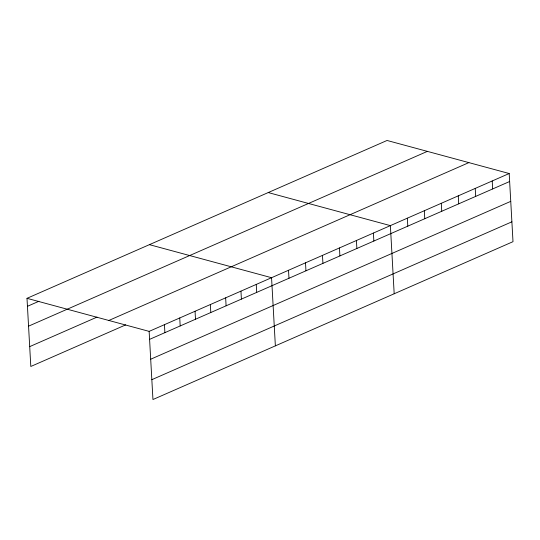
<?xml version="1.0" encoding="UTF-8"?>
<svg xmlns="http://www.w3.org/2000/svg" width="540" height="540" viewBox="0 0 540 540"><rect width="100%" height="100%" fill="white"/><g stroke="black" fill="none" stroke-linecap="round" stroke-linejoin="round"><path stroke-width="0.81" d="M125.685 324.878L30.807 366.478L27 298.323L387.052 140.468L509.193 173.522L513 241.677L152.948 399.533L149.141 331.378L509.193 173.522M27.445 306.308L38.92 301.273M28.559 326.16L427.356 151.376M29.7 346.619L97.031 317.101M108.83 320.47L468.882 162.614M149.587 339.363L509.639 181.507M150.694 359.215L510.745 201.359M151.841 379.674L511.893 221.819M268.232 192.564L390.373 225.619L394.187 293.767M149.418 244.654L271.559 277.709L275.366 345.857M27 298.323L149.141 331.378M492.217 180.968L492.662 188.946M475.24 188.406L475.686 196.391M458.271 195.851L458.717 203.83M441.295 203.29L441.74 211.275M424.319 210.735L424.764 218.714M407.349 218.174L407.795 226.159M373.397 233.057L373.849 241.043M356.427 240.503L356.873 248.481M339.451 247.941L339.896 255.926M322.475 255.386L322.927 263.365M305.505 262.825L305.951 270.803M288.529 270.27L288.974 278.249M256.257 284.418L256.703 292.397M240.955 291.128L241.4 299.106M225.653 297.837L226.098 305.816M210.35 304.547L210.796 312.525M195.048 311.256L195.494 319.235M179.746 317.966L180.191 325.944M164.444 324.675L164.889 332.654"/></g></svg>
